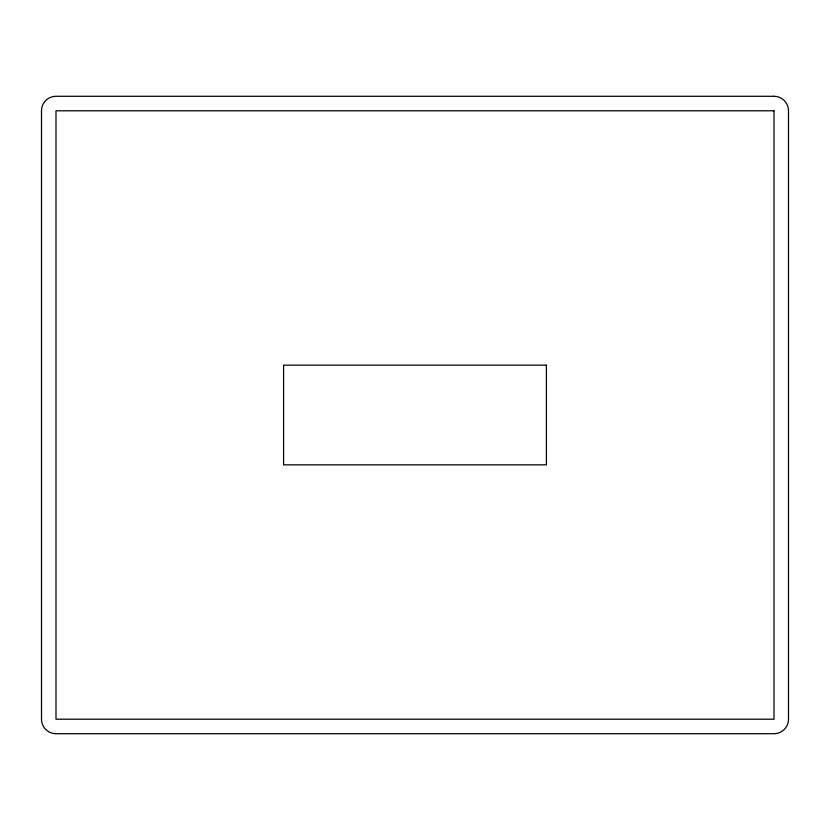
<?xml version="1.0" encoding="UTF-8"?>
<svg xmlns="http://www.w3.org/2000/svg" width="830" height="830" viewBox="0 0 830 830"><rect width="100%" height="100%" fill="white"/><g stroke="black" fill="none" stroke-linecap="round" stroke-linejoin="round"><path stroke-width="1.25" d="M774.006 96.29L55.994 96.29A14.494 14.494 0 0 0 41.5 110.795L41.5 719.205A14.494 14.494 0 0 0 55.994 733.71L774.006 733.71A14.494 14.494 0 0 0 788.5 719.205L788.5 110.795A14.494 14.494 0 0 0 774.006 96.29M774.006 110.795L55.994 110.795L55.994 719.205L774.006 719.205L774.006 110.795M546.399 365.159L283.601 365.159L283.601 464.842L546.399 464.842L546.399 365.159"/></g></svg>
